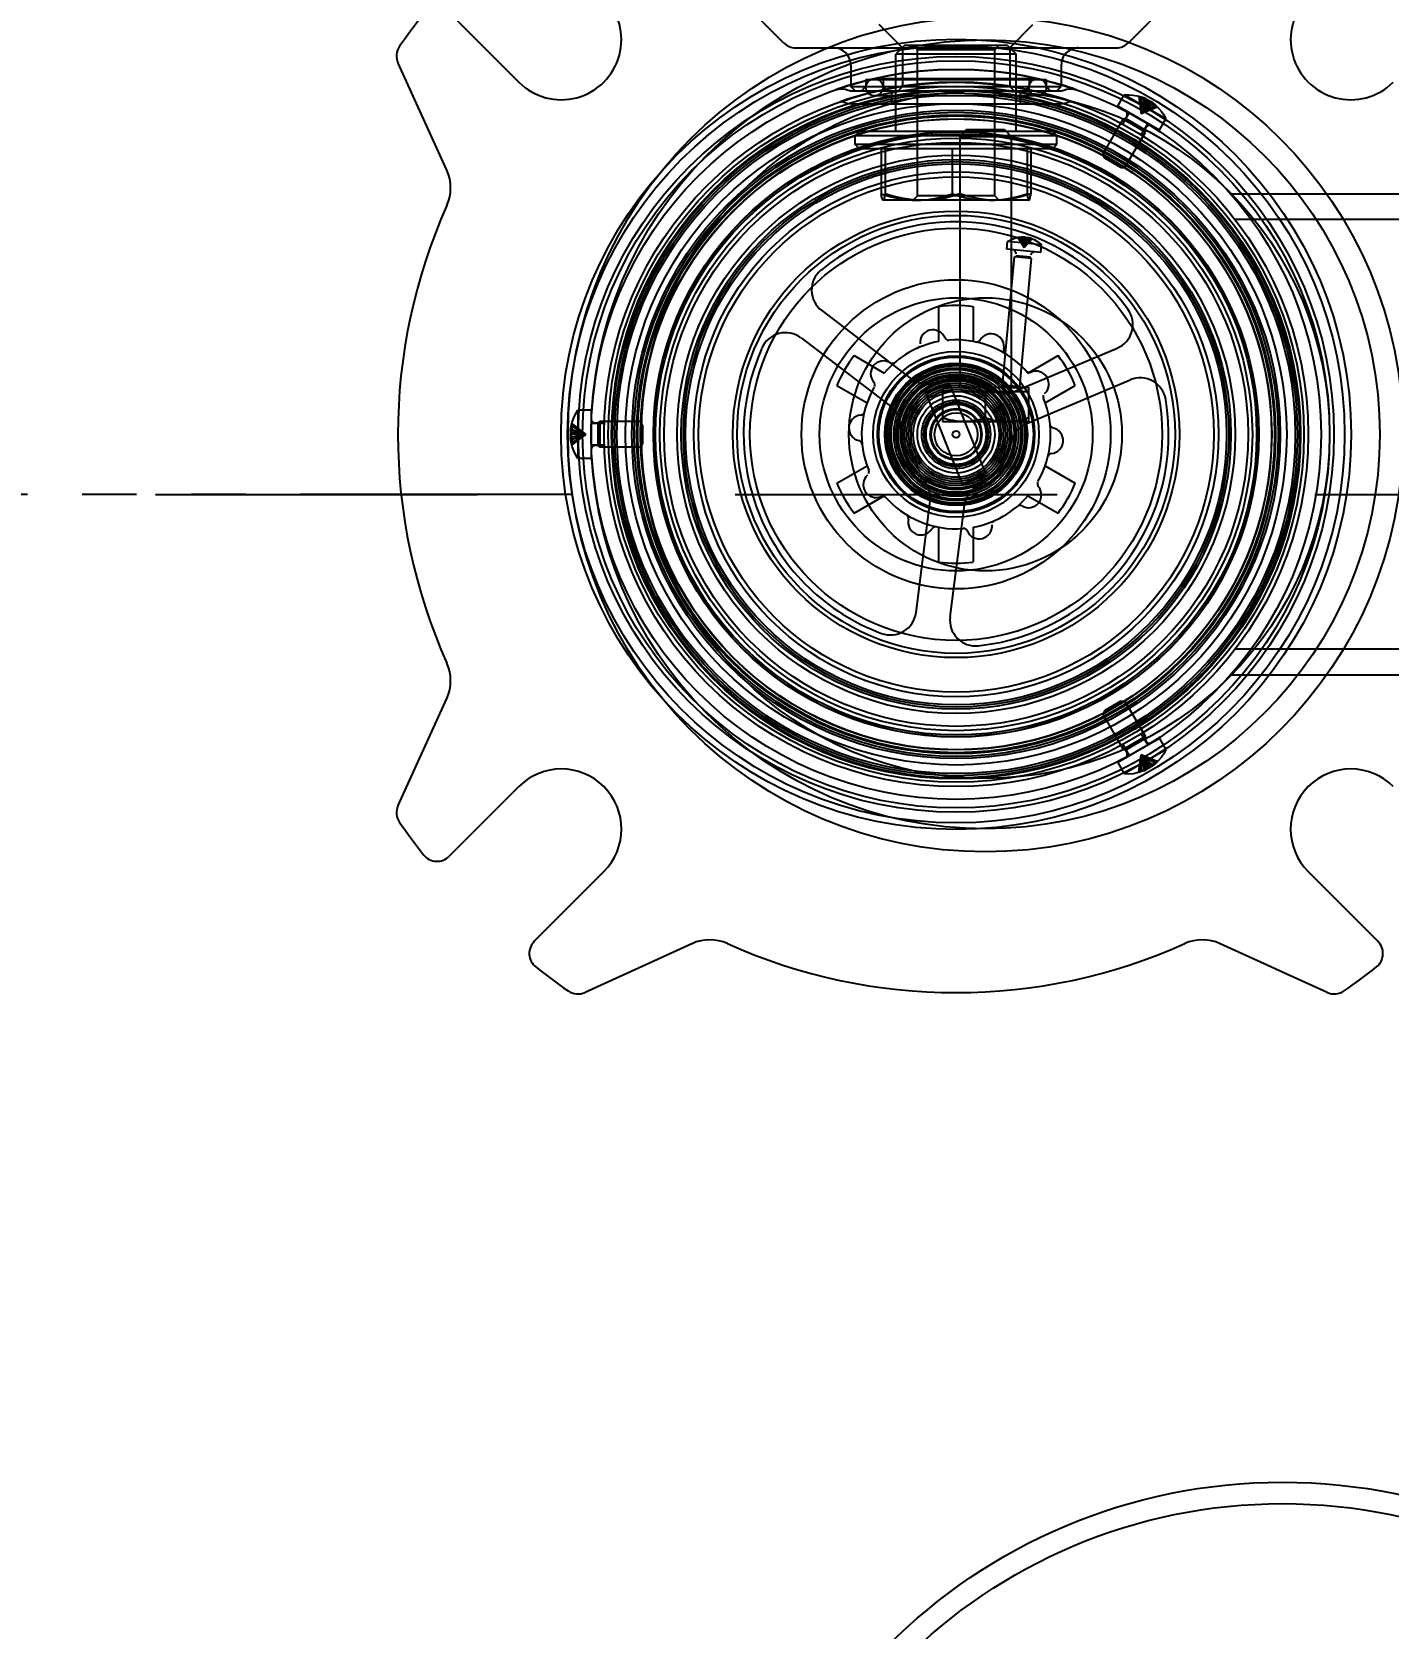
# Model space of a CAD drawing. Extents: x 59521 to 184406, y -1257 to 56672.
# Drawn here: x 74078.6 to 74236.5, y 9626.2 to 9812 of the extents above; entities that cross this region are included whole.
import ezdxf

# ---------------------------------------------------------------- set-up
doc = ezdxf.new("R2010")
doc.units = 0
doc.header["$MEASUREMENT"] = 0
for name, pattern in [('CENTER', [50.8, 31.75, -6.35, 6.35, -6.35]), ('JIS_02_0.7', [1.35, 0.75, -0.6]), ('PHANTOM', [63.5, 31.75, -6.35, 6.35, -6.35, 6.35, -6.35])]:
    doc.linetypes.add(name, pattern=pattern)
doc.layers.get('0').update_dxf_attribs({"linetype": 'CONTINUOUS'})
doc.layers.add('2', color=4, linetype='CENTER')
doc.layers.add('DEFAULT_3', color=7, linetype='PHANTOM')
doc.styles.add('GB', font='gbenor.shx', dxfattribs={"bigfont": 'gbcbig.shx'})

# ---------------------------------------------------------------- blocks, each defined once
blk = doc.blocks.new('hu88')
at = {"color": 87, "linetype": 'Continuous'}
for p, q in [((-403.12, -387.57), (-390.66, -393.25)), ((-329.15, -393.25), (-316.7, -387.57)), ((-400.92, -401.64), (-409.03, -393.53)), ((-310.78, -393.53), (-318.89, -401.64)), ((-300.88, -403.43), (-308.99, -411.54)), ((-294.92, -409.34), (-300.6, -421.8)), ((-384.35, -415.81), (-379.5, -413.01)), ((-383.58, -417.15), (-378.73, -414.35)), ((-383.33, -414.45), (-383.23, -414.39)), ((-383.23, -414.39), (-383.12, -414.33)), ((-383.12, -414.33), (-381.46, -415.23)), ((-383.07, -414.3), (-381.46, -415.23)), ((-382.75, -414.12), (-381.46, -415.23)), ((-382.65, -413.85), (-381.46, -415.23)), ((-381.46, -415.23), (-382.41, -413.71)), ((-381.46, -415.23), (-382.29, -413.65)), ((-382.05, -413.51), (-381.46, -415.23)), ((-381.77, -413.55), (-381.46, -415.23)), ((-381.19, -413.21), (-381.46, -415.23)), ((-381.41, -413.34), (-381.46, -415.23)), ((-381.45, -413.36), (-381.46, -415.23)), ((-381.3, -413.27), (-381.41, -413.34)), ((-381.19, -413.21), (-381.3, -413.27)), ((-378.73, -414.35), (-379.5, -413.01)), ((-383.58, -417.15), (-384.35, -415.81)), ((-383.33, -414.45), (-381.46, -415.23)), ((-381.95, -417.36), (-379.36, -415.86)), ((-381.88, -417.09), (-379.63, -415.79)), ((-379.31, -416.44), (-380.06, -415.14)), ((-379.63, -415.79), (-379.78, -415.53)), ((-379.63, -415.79), (-379.36, -415.86)), ((-376.98, -419.98), (-379.36, -415.86)), ((-381.48, -417.69), (-382.23, -416.39)), ((-381.88, -417.09), (-382.03, -416.83)), ((-381.88, -417.09), (-381.95, -417.36)), ((-379.58, -421.48), (-381.95, -417.36)), ((-379.58, -421.48), (-376.98, -419.98)), ((-377.23, -420.41), (-376.98, -419.98)), ((-379.08, -421.48), (-379.58, -421.48)), ((-379.08, -421.48), (-377.23, -420.41)), ((-391.88, -424.55), (-428.41, -424.55)), ((-433.91, -427.55), (-392.4, -427.55)), ((-359.22, -431.3), (-360.87, -444.29)), ((-355.25, -431.81), (-356.9, -444.79)), ((-361.91, -441.74), (-361.91, -437.69)), ((-357.91, -437.69), (-357.91, -441.74)), ((-368.27, -445.41), (-371.78, -443.39)), ((-348.03, -443.39), (-351.54, -445.41)), ((-370.27, -448.88), (-373.78, -446.85)), ((-363.4, -447.76), (-360.68, -446.67)), ((-363.39, -447.88), (-360.6, -446.77)), ((-356.38, -457.33), (-360.6, -446.77)), ((-346.03, -446.85), (-349.54, -448.88)), ((-359.16, -458.45), (-363.39, -447.88)), ((-323.41, -451.49), (-323.16, -451.05)), ((-323.41, -453.62), (-323.41, -451.49)), ((-323.16, -454.05), (-323.16, -451.05)), ((-323.16, -451.05), (-318.41, -451.05)), ((-318.92, -451.3), (-317.42, -451.3)), ((-318.41, -454.05), (-318.41, -451.05)), ((-318.2, -451.25), (-318.41, -451.05)), ((-318.2, -453.85), (-318.2, -451.25)), ((-318.2, -451.25), (-317.91, -451.25)), ((-317.41, -455.35), (-317.41, -449.75)), ((-317.41, -449.75), (-315.86, -449.75)), ((-315.19, -451.32), (-316.81, -452.55)), ((-315.19, -451.57), (-316.81, -452.55)), ((-315.86, -455.35), (-315.86, -449.75)), ((-315.19, -451.32), (-315.19, -451.44)), ((-315.19, -451.44), (-315.19, -451.57)), ((-315.19, -451.62), (-316.81, -452.55)), ((-315.19, -451.99), (-316.81, -452.55)), ((-315.02, -452.21), (-316.81, -452.55)), ((-316.81, -452.55), (-315.02, -452.49)), ((-315.19, -453.79), (-316.81, -452.55)), ((-315.19, -453.49), (-316.81, -452.55)), ((-315.19, -453.54), (-316.81, -452.55)), ((-315.19, -453.12), (-316.81, -452.55)), ((-315.02, -452.9), (-316.81, -452.55)), ((-316.81, -452.55), (-315.02, -452.62)), ((-368.13, -453.83), (-380.2, -458.89)), ((-368.33, -458.04), (-368.33, -454.04)), ((-358.33, -454.04), (-368.33, -454.04)), ((-368.33, -454.48), (-368.01, -454.38)), ((-367.7, -454.29), (-367.39, -454.22)), ((-363.33, -454.48), (-363.33, -457.54)), ((-358.33, -458.04), (-358.33, -454.04)), ((-323.41, -453.62), (-323.16, -454.05)), ((-323.16, -454.05), (-318.41, -454.05)), ((-318.92, -453.8), (-317.42, -453.8)), ((-318.2, -453.85), (-318.41, -454.05)), ((-318.2, -453.85), (-317.91, -453.85)), ((-315.19, -453.67), (-315.19, -453.54)), ((-315.19, -453.79), (-315.19, -453.67)), ((-370.27, -456.23), (-373.78, -458.25)), ((-341.85, -463.77), (-352.27, -455.85)), ((-346.03, -458.25), (-349.54, -456.23)), ((-317.41, -455.35), (-315.86, -455.35)), ((-366.58, -457.52), (-378.65, -462.58)), ((-367.33, -458.09), (-368.71, -473.03)), ((-358.33, -457.54), (-368.33, -457.54)), ((-358.33, -458.04), (-368.33, -458.04)), ((-366.96, -457.92), (-367.33, -458.09)), ((-367.33, -458.09), (-365.33, -458.27)), ((-366.96, -457.92), (-365.66, -458.04)), ((-365.33, -458.27), (-366.72, -473.21)), ((-366.33, -487.24), (-366.33, -458.29)), ((-365.66, -458.04), (-365.33, -458.27)), ((-360.33, -487.24), (-360.33, -458.29)), ((-359.16, -458.45), (-356.38, -457.33)), ((-358.85, -458.86), (-359.16, -458.45)), ((-358.85, -458.86), (-356.32, -457.85)), ((-356.32, -457.85), (-356.38, -457.33)), ((-368.27, -459.69), (-371.78, -461.72)), ((-344.27, -466.96), (-354.69, -459.03)), ((-348.03, -461.72), (-351.54, -459.69)), ((-361.91, -467.42), (-361.91, -463.37)), ((-357.91, -463.37), (-357.91, -467.42)), ((-369.78, -473.73), (-369.87, -474.62)), ((-369.78, -473.73), (-365.8, -474.1)), ((-368.71, -473.03), (-366.72, -473.21)), ((-368.59, -473.17), (-366.87, -473.33)), ((-369.87, -474.62), (-365.88, -474.99)), ((-368.75, -475.31), (-367.83, -474.31)), ((-368.67, -475.32), (-368.75, -475.31)), ((-368.57, -475.33), (-368.67, -475.32)), ((-368.57, -475.33), (-367.83, -474.31)), ((-368.51, -475.33), (-367.83, -474.31)), ((-367.83, -474.31), (-368.21, -475.47)), ((-368.2, -475.36), (-367.83, -474.31)), ((-368.01, -475.49), (-367.83, -474.31)), ((-367.87, -475.5), (-367.83, -474.31)), ((-367.66, -475.41), (-367.83, -474.31)), ((-367.83, -474.31), (-367.67, -475.52)), ((-367.1, -475.46), (-367.83, -474.31)), ((-367.28, -475.45), (-367.83, -474.31)), ((-367.35, -475.44), (-367.83, -474.31)), ((-367.28, -475.45), (-367.19, -475.46)), ((-367.19, -475.46), (-367.1, -475.46)), ((-365.8, -474.1), (-365.88, -474.99)), ((-433.91, -477.55), (-392.4, -477.55)), ((-391.88, -480.55), (-428.41, -480.55)), ((-368.62, -485.81), (-368.62, -480.57)), ((-368.41, -479.81), (-351.41, -479.81)), ((-368.17, -485.81), (-368.17, -480.57)), ((-364.41, -480.31), (-364.9, -479.81)), ((-364.41, -480.31), (-364.41, -497.31)), ((-364.41, -480.31), (-355.41, -480.31)), ((-360.35, -485.81), (-360.35, -480.57)), ((-359.46, -485.81), (-359.46, -480.57)), ((-355.41, -480.31), (-354.91, -479.81)), ((-355.41, -480.31), (-355.41, -497.31)), ((-351.64, -485.81), (-351.64, -480.57)), ((-351.19, -485.81), (-351.19, -480.57)), ((-379.58, -483.63), (-381.95, -487.74)), ((-379.58, -483.63), (-376.98, -485.13)), ((-379.08, -483.63), (-379.58, -483.63)), ((-379.08, -483.63), (-377.23, -484.7)), ((-377.23, -484.7), (-376.98, -485.13)), ((-300.6, -483.31), (-294.92, -495.76)), ((-376.98, -485.13), (-379.36, -489.24)), ((-371.16, -485.81), (-371.66, -486.31)), ((-371.66, -486.31), (-371.66, -487.31)), ((-371.66, -486.31), (-348.16, -486.31)), ((-371.16, -485.81), (-348.66, -485.81)), ((-348.66, -485.81), (-348.16, -486.31)), ((-348.16, -486.31), (-348.16, -487.31)), ((-383.58, -487.96), (-384.35, -489.29)), ((-383.58, -487.96), (-378.73, -490.76)), ((-381.48, -487.42), (-382.23, -488.72)), ((-381.88, -488.02), (-382.03, -488.28)), ((-381.88, -488.02), (-381.95, -487.74)), ((-381.95, -487.74), (-379.36, -489.24)), ((-381.88, -488.02), (-379.63, -489.32)), ((-379.31, -488.67), (-380.06, -489.97)), ((-371.16, -487.81), (-371.66, -487.31)), ((-371.66, -487.31), (-348.16, -487.31)), ((-371.16, -487.81), (-348.66, -487.81)), ((-366.91, -487.81), (-366.91, -496.81)), ((-365.53, -488.04), (-366.33, -487.24)), ((-360.33, -487.24), (-366.33, -487.24)), ((-361.13, -488.04), (-365.53, -488.04)), ((-361.13, -488.04), (-360.33, -487.24)), ((-352.91, -487.81), (-352.91, -496.81)), ((-348.66, -487.81), (-348.16, -487.31)), ((-384.35, -489.29), (-379.5, -492.09)), ((-383.33, -490.65), (-381.46, -489.88)), ((-383.12, -490.78), (-381.46, -489.88)), ((-383.07, -490.8), (-381.46, -489.88)), ((-382.75, -490.99), (-381.46, -489.88)), ((-382.65, -491.25), (-381.46, -489.88)), ((-381.46, -489.88), (-382.41, -491.39)), ((-381.46, -489.88), (-382.29, -491.46)), ((-382.05, -491.6), (-381.46, -489.88)), ((-381.77, -491.56), (-381.46, -489.88)), ((-381.41, -491.77), (-381.46, -489.88)), ((-381.45, -491.74), (-381.46, -489.88)), ((-381.19, -491.89), (-381.46, -489.88)), ((-379.63, -489.32), (-379.78, -489.57)), ((-379.63, -489.32), (-379.36, -489.24)), ((-383.33, -490.65), (-383.23, -490.72)), ((-383.23, -490.72), (-383.12, -490.78)), ((-381.3, -491.83), (-381.41, -491.77)), ((-381.19, -491.89), (-381.3, -491.83)), ((-378.73, -490.76), (-379.5, -492.09)), ((-373.41, -491.27), (-373.2, -491.34)), ((-373.41, -491.27), (-373.35, -491.28)), ((-373.32, -491.29), (-372.93, -491.43)), ((-373.07, -491.38), (-372.54, -491.56)), ((-372.64, -491.52), (-372.03, -491.72)), ((-347.75, -491.05), (-372.06, -491.05)), ((-369.41, -491.95), (-350.41, -491.95)), ((-367.41, -491.05), (-367.41, -492.55)), ((-352.41, -491.05), (-352.41, -492.55)), ((-352.04, -492.79), (-350.34, -492.42)), ((-347.78, -491.72), (-347.17, -491.52)), ((-347.28, -491.56), (-346.74, -491.38)), ((-346.89, -491.43), (-346.61, -491.34)), ((-346.74, -491.38), (-346.4, -491.27)), ((-373.91, -492.68), (-373.68, -492.76)), ((-373.91, -492.68), (-373.85, -492.7)), ((-373.82, -492.71), (-373.4, -492.85)), ((-373.57, -492.8), (-373, -492.99)), ((-373.12, -492.95), (-372.47, -493.15)), ((-371.66, -492.55), (-372.16, -493.05)), ((-372.16, -495.55), (-372.16, -493.05)), ((-347.66, -493.05), (-372.16, -493.05)), ((-347.75, -492.55), (-372.06, -492.55)), ((-370.41, -493.05), (-370.91, -492.55)), ((-370.41, -493.85), (-370.41, -493.05)), ((-349.41, -493.85), (-370.41, -493.85)), ((-369.41, -493.95), (-350.41, -493.95)), ((-367.91, -492.55), (-368.41, -493.05)), ((-368.41, -493.85), (-368.41, -493.05)), ((-366.16, -493.05), (-366.66, -492.55)), ((-366.16, -497.55), (-366.16, -493.05)), ((-365.94, -493.11), (-363.97, -493.35)), ((-363.98, -493.35), (-361.95, -493.5)), ((-361.96, -493.5), (-359.91, -493.55)), ((-359.91, -493.55), (-357.85, -493.5)), ((-355.84, -493.35), (-353.87, -493.11)), ((-353.89, -493.11), (-352.03, -492.79)), ((-353.67, -494.59), (-351.75, -494.26)), ((-353.66, -493.05), (-353.16, -492.55)), ((-353.66, -497.55), (-353.66, -493.05)), ((-351.91, -492.55), (-351.41, -493.05)), ((-351.76, -494.26), (-349.99, -493.88)), ((-351.41, -493.85), (-351.41, -493.05)), ((-349.41, -493.05), (-348.91, -492.55)), ((-349.41, -493.85), (-349.41, -493.05)), ((-348.16, -492.55), (-347.66, -493.05)), ((-347.66, -495.55), (-347.66, -493.05)), ((-346.82, -492.99), (-346.41, -492.85)), ((-346.24, -492.8), (-345.91, -492.68)), ((-300.88, -501.68), (-308.99, -493.56)), ((-341.23, -497.55), (-378.58, -497.55)), ((-366.16, -497.55), (-368.86, -500.26)), ((-365.91, -497.81), (-366.91, -496.81)), ((-366.91, -496.81), (-352.91, -496.81)), ((-365.91, -497.81), (-353.91, -497.81)), ((-364.41, -497.31), (-364.9, -497.81)), ((-364.41, -497.31), (-355.41, -497.31)), ((-355.41, -497.31), (-354.91, -497.81)), ((-353.91, -497.81), (-352.91, -496.81)), ((-353.66, -497.55), (-350.95, -500.26)), ((-379.99, -498.14), (-390.32, -508.47)), ((-339.82, -498.14), (-329.49, -508.47))]:
    blk.add_line(p, q, dxfattribs=at)
for points in [[(-384.35, -415.81), (-384.11, -415.37), (-383.82, -414.95), (-383.49, -414.57), (-383.13, -414.22), (-382.73, -413.9)], [(-382.65, -413.85), (-382.77, -413.94), (-382.89, -414.03), (-383.01, -414.13), (-383.12, -414.23), (-383.23, -414.34), (-383.33, -414.45)], [(-383.12, -414.33), (-383.01, -414.21), (-382.89, -414.1), (-382.78, -413.99), (-382.66, -413.89), (-382.53, -413.8), (-382.41, -413.71)], [(-383.07, -414.3), (-383.01, -414.21), (-382.95, -414.13), (-382.88, -414.05), (-382.81, -413.98), (-382.73, -413.91), (-382.65, -413.85)], [(-382.75, -414.12), (-382.81, -414.14), (-382.86, -414.17), (-382.92, -414.21), (-382.97, -414.24), (-383.02, -414.27), (-383.07, -414.3)], [(-382.29, -413.65), (-382.38, -413.71), (-382.46, -413.78), (-382.54, -413.85), (-382.61, -413.94), (-382.68, -414.02), (-382.75, -414.12)], [(-382.41, -413.71), (-382.31, -413.67), (-382.21, -413.63), (-382.1, -413.6), (-382, -413.58), (-381.89, -413.56), (-381.77, -413.55)], [(-381.41, -413.34), (-381.56, -413.37), (-381.71, -413.42), (-381.86, -413.46), (-382.01, -413.52), (-382.15, -413.58), (-382.29, -413.65)], [(-382.05, -413.51), (-381.91, -413.44), (-381.77, -413.38), (-381.63, -413.33), (-381.48, -413.28), (-381.34, -413.25), (-381.19, -413.21)], [(-381.45, -413.36), (-381.55, -413.37), (-381.66, -413.38), (-381.76, -413.41), (-381.86, -413.43), (-381.96, -413.47), (-382.05, -413.51)], [(-381.97, -413.47), (-381.5, -413.28), (-381.01, -413.13), (-380.52, -413.04), (-380.01, -413), (-379.5, -413.01)], [(-381.77, -413.55), (-381.72, -413.51), (-381.66, -413.48), (-381.61, -413.45), (-381.56, -413.42), (-381.5, -413.39), (-381.45, -413.36)], [(-315.86, -449.75), (-315.6, -450.19), (-315.38, -450.64), (-315.22, -451.12), (-315.1, -451.61), (-315.02, -452.11)], [(-315.02, -452.21), (-315.03, -452.06), (-315.05, -451.9), (-315.08, -451.76), (-315.11, -451.61), (-315.15, -451.46), (-315.19, -451.32)], [(-315.19, -451.57), (-315.15, -451.72), (-315.11, -451.87), (-315.08, -452.02), (-315.05, -452.18), (-315.03, -452.33), (-315.02, -452.49)], [(-315.02, -452.99), (-315.09, -453.49), (-315.21, -453.98), (-315.38, -454.46), (-315.6, -454.92), (-315.86, -455.35)], [(-315.19, -451.99), (-315.19, -451.92), (-315.19, -451.86), (-315.19, -451.8), (-315.19, -451.74), (-315.19, -451.68), (-315.19, -451.62)], [(-315.19, -451.62), (-315.15, -451.71), (-315.11, -451.81), (-315.08, -451.91), (-315.05, -452), (-315.03, -452.11), (-315.02, -452.21)], [(-315.02, -452.62), (-315.03, -452.51), (-315.05, -452.41), (-315.08, -452.3), (-315.11, -452.2), (-315.15, -452.09), (-315.19, -451.99)], [(-315.02, -452.49), (-315.03, -452.59), (-315.05, -452.7), (-315.08, -452.8), (-315.11, -452.91), (-315.15, -453.01), (-315.19, -453.12)], [(-315.19, -453.54), (-315.15, -453.39), (-315.11, -453.23), (-315.08, -453.08), (-315.05, -452.93), (-315.03, -452.77), (-315.02, -452.62)], [(-315.02, -452.9), (-315.03, -453.05), (-315.05, -453.2), (-315.08, -453.35), (-315.11, -453.5), (-315.15, -453.65), (-315.19, -453.79)], [(-315.19, -453.49), (-315.15, -453.4), (-315.11, -453.3), (-315.08, -453.2), (-315.05, -453.1), (-315.03, -453), (-315.02, -452.9)], [(-315.19, -453.12), (-315.19, -453.18), (-315.19, -453.24), (-315.19, -453.31), (-315.19, -453.37), (-315.19, -453.43), (-315.19, -453.49)], [(-367.07, -454.15), (-367.39, -454.22), (-367.7, -454.29), (-368.01, -454.38), (-368.33, -454.48)], [(-367.07, -454.15), (-366.76, -454.1), (-366.45, -454.06), (-366.14, -454.04), (-365.83, -454.04)], [(-365.83, -454.04), (-365.52, -454.04), (-365.21, -454.06), (-364.9, -454.1), (-364.59, -454.15)], [(-363.33, -454.48), (-363.65, -454.38), (-363.96, -454.29), (-364.27, -454.22), (-364.59, -454.15)], [(-361.76, -454.1), (-362.07, -454.15), (-362.39, -454.22), (-362.7, -454.29), (-363.01, -454.38), (-363.33, -454.48)], [(-362.7, -454.29), (-362.39, -454.22), (-362.07, -454.15), (-361.76, -454.1), (-361.45, -454.06), (-361.14, -454.04), (-360.83, -454.04)], [(-360.83, -454.04), (-360.52, -454.04), (-360.21, -454.06), (-359.9, -454.1), (-359.59, -454.15), (-359.27, -454.22), (-358.96, -454.29), (-358.65, -454.38)], [(-358.33, -454.48), (-358.65, -454.38), (-358.96, -454.29), (-359.27, -454.22), (-359.59, -454.15), (-359.9, -454.1)], [(-368.32, -475.45), (-368.66, -475.35), (-368.99, -475.22), (-369.31, -475.06), (-369.6, -474.86), (-369.87, -474.62)], [(-368.75, -475.31), (-368.67, -475.35), (-368.58, -475.38), (-368.49, -475.41), (-368.4, -475.43), (-368.3, -475.45), (-368.21, -475.47)], [(-368.01, -475.49), (-368.11, -475.47), (-368.2, -475.45), (-368.3, -475.42), (-368.39, -475.4), (-368.48, -475.36), (-368.57, -475.33)], [(-368.21, -475.47), (-368.26, -475.46), (-368.31, -475.44), (-368.37, -475.42), (-368.42, -475.39), (-368.46, -475.36), (-368.51, -475.33)], [(-368.51, -475.33), (-368.46, -475.34), (-368.41, -475.35), (-368.36, -475.35), (-368.31, -475.36), (-368.25, -475.36), (-368.2, -475.36)], [(-368.2, -475.36), (-368.15, -475.39), (-368.09, -475.42), (-368.04, -475.45), (-367.98, -475.47), (-367.92, -475.49), (-367.87, -475.5)], [(-367.66, -475.41), (-367.72, -475.43), (-367.78, -475.45), (-367.84, -475.47), (-367.89, -475.48), (-367.95, -475.49), (-368.01, -475.49)], [(-367.87, -475.5), (-367.77, -475.5), (-367.67, -475.5), (-367.58, -475.49), (-367.48, -475.48), (-367.38, -475.47), (-367.28, -475.45)], [(-367.67, -475.52), (-367.61, -475.52), (-367.56, -475.51), (-367.51, -475.5), (-367.45, -475.48), (-367.4, -475.46), (-367.35, -475.44)], [(-367.1, -475.46), (-367.2, -475.48), (-367.29, -475.5), (-367.38, -475.51), (-367.48, -475.52), (-367.57, -475.52), (-367.67, -475.52)], [(-367.35, -475.44), (-367.4, -475.44), (-367.45, -475.44), (-367.5, -475.43), (-367.55, -475.43), (-367.6, -475.42), (-367.66, -475.41)], [(-365.88, -474.99), (-366.19, -475.17), (-366.51, -475.32), (-366.85, -475.42), (-367.2, -475.49), (-367.55, -475.52)], [(-368.4, -479.81), (-368.42, -479.82), (-368.44, -479.84), (-368.46, -479.88), (-368.49, -479.94), (-368.51, -480.01), (-368.53, -480.1), (-368.55, -480.2), (-368.58, -480.31), (-368.6, -480.43), (-368.62, -480.57)], [(-368.17, -480.57), (-368.19, -480.43), (-368.22, -480.31), (-368.24, -480.2), (-368.26, -480.1), (-368.29, -480.01), (-368.31, -479.94), (-368.33, -479.88), (-368.35, -479.84), (-368.37, -479.82), (-368.4, -479.81)], [(-351.64, -480.57), (-351.62, -480.43), (-351.59, -480.31), (-351.57, -480.2), (-351.55, -480.1), (-351.53, -480.01), (-351.5, -479.94), (-351.48, -479.88), (-351.46, -479.84), (-351.44, -479.82), (-351.41, -479.81)], [(-351.41, -479.81), (-351.39, -479.82), (-351.37, -479.84), (-351.35, -479.88), (-351.33, -479.94), (-351.3, -480.01), (-351.28, -480.1), (-351.26, -480.2), (-351.24, -480.31), (-351.21, -480.43), (-351.19, -480.57)], [(-382.73, -491.2), (-383.12, -490.89), (-383.49, -490.54), (-383.82, -490.16), (-384.11, -489.74), (-384.35, -489.29)], [(-382.65, -491.25), (-382.77, -491.17), (-382.89, -491.08), (-383.01, -490.98), (-383.12, -490.87), (-383.23, -490.77), (-383.33, -490.65)], [(-383.12, -490.78), (-383.01, -490.9), (-382.89, -491.01), (-382.78, -491.11), (-382.66, -491.21), (-382.53, -491.31), (-382.41, -491.39)], [(-383.07, -490.8), (-383.01, -490.89), (-382.95, -490.98), (-382.88, -491.05), (-382.81, -491.13), (-382.73, -491.19), (-382.65, -491.25)], [(-382.75, -490.99), (-382.81, -490.96), (-382.86, -490.93), (-382.92, -490.9), (-382.97, -490.87), (-383.02, -490.84), (-383.07, -490.8)], [(-382.29, -491.46), (-382.38, -491.4), (-382.46, -491.33), (-382.54, -491.25), (-382.61, -491.17), (-382.68, -491.08), (-382.75, -490.99)], [(-382.41, -491.39), (-382.31, -491.43), (-382.21, -491.47), (-382.1, -491.5), (-382, -491.53), (-381.89, -491.54), (-381.77, -491.56)], [(-381.41, -491.77), (-381.56, -491.73), (-381.71, -491.69), (-381.86, -491.64), (-382.01, -491.59), (-382.15, -491.53), (-382.29, -491.46)], [(-382.05, -491.6), (-381.91, -491.66), (-381.77, -491.72), (-381.63, -491.78), (-381.48, -491.82), (-381.34, -491.86), (-381.19, -491.89)], [(-381.45, -491.74), (-381.55, -491.73), (-381.66, -491.72), (-381.76, -491.7), (-381.86, -491.67), (-381.96, -491.64), (-382.05, -491.6)], [(-379.5, -492.09), (-380.01, -492.1), (-380.51, -492.06), (-381.01, -491.97), (-381.5, -491.83), (-381.97, -491.64)], [(-381.77, -491.56), (-381.72, -491.59), (-381.66, -491.62), (-381.61, -491.65), (-381.56, -491.68), (-381.5, -491.71), (-381.45, -491.74)], [(-373.04, -491.25), (-373.16, -491.29), (-373.28, -491.29), (-373.41, -491.27)], [(-372.06, -491.05), (-372.4, -491.08), (-372.73, -491.14), (-373.05, -491.26)], [(-372.03, -491.72), (-370.92, -492.05), (-369.47, -492.42), (-367.78, -492.79), (-365.92, -493.11)], [(-372.03, -491.72), (-370.91, -492.05), (-369.46, -492.42), (-367.77, -492.79)], [(-350.35, -492.42), (-348.9, -492.05), (-347.79, -491.72)], [(-350.34, -492.42), (-348.89, -492.05), (-347.79, -491.72)], [(-346.76, -491.26), (-347.08, -491.14), (-347.41, -491.08), (-347.75, -491.05)], [(-346.41, -491.27), (-346.53, -491.29), (-346.65, -491.29), (-346.77, -491.25)], [(-372.46, -492.63), (-372.77, -492.74), (-373.14, -492.79), (-373.52, -492.77), (-373.9, -492.68)], [(-372.06, -492.55), (-372.2, -492.56), (-372.33, -492.59), (-372.46, -492.63)], [(-372.46, -493.16), (-371.33, -493.49), (-369.81, -493.88)], [(-372.46, -493.16), (-371.32, -493.49), (-369.82, -493.88), (-368.06, -494.26)], [(-368.06, -494.26), (-366.15, -494.59), (-364.12, -494.84), (-362.03, -495), (-359.91, -495.05)], [(-368.06, -494.26), (-366.14, -494.59), (-364.12, -494.84), (-362.03, -495), (-359.91, -495.05)], [(-359.91, -493.55), (-357.86, -493.5), (-355.83, -493.35)], [(-350, -493.88), (-348.48, -493.49), (-347.36, -493.16)], [(-349.99, -493.88), (-348.49, -493.49), (-347.36, -493.16)], [(-347.35, -492.63), (-347.48, -492.59), (-347.61, -492.56), (-347.75, -492.55)], [(-345.91, -492.68), (-346.29, -492.77), (-346.68, -492.79), (-347.04, -492.74), (-347.36, -492.63)], [(-347.34, -493.15), (-346.69, -492.95), (-346.13, -492.76)], [(-359.91, -495.05), (-357.78, -495), (-355.69, -494.84), (-353.66, -494.59)], [(-359.91, -495.05), (-357.78, -495), (-355.69, -494.84)]]:
    blk.add_lwpolyline(points, dxfattribs=at)
for centre, radius in [((-397.91, -265.55), 65), ((-397.91, -265.55), 62.5), ((-363.33, -452.55), 48.61), ((-363.33, -452.55), 45.92), ((-359.91, -452.55), 46), ((-359.91, -452.55), 45.25), ((-359.91, -452.55), 44), ((-359.91, -452.55), 43.5), ((-359.91, -452.55), 42.5), ((-363.33, -452.55), 40.06), ((-359.91, -452.55), 41), ((-359.91, -452.55), 40.5), ((-359.91, -452.55), 40.12), ((-359.91, -452.55), 40), ((-359.91, -452.55), 39.75), ((-359.91, -452.55), 39.5), ((-359.91, -452.55), 38.5), ((-359.91, -452.55), 37.75), ((-359.91, -452.55), 37.5), ((-359.91, -452.55), 37.2), ((-359.91, -452.55), 37.07), ((-359.91, -452.55), 36.75), ((-359.91, -452.55), 36.72), ((-359.91, -452.55), 35.25), ((-359.91, -452.55), 35.22), ((-359.91, -452.55), 35), ((-359.91, -452.55), 34.5), ((-359.91, -452.55), 34), ((-359.91, -452.55), 32.5), ((-359.91, -452.55), 32), ((-359.91, -452.55), 31.75), ((-359.91, -452.55), 31.5), ((-359.91, -452.55), 30.55), ((-359.91, -452.55), 30), ((-359.91, -452.55), 26), ((-359.91, -452.55), 25.5), ((-359.91, -452.55), 24), ((-359.91, -452.55), 18), ((-363.33, -452.55), 15.9), ((-359.91, -452.55), 15.9), ((-359.91, -452.55), 9.65), ((-359.91, -452.55), 9.15), ((-359.91, -452.55), 9), ((-359.91, -452.55), 8.3), ((-359.91, -452.55), 8.25), ((-359.91, -452.55), 8.1), ((-359.91, -452.55), 8), ((-359.91, -452.55), 7.75), ((-359.91, -452.55), 7.55), ((-359.91, -452.55), 7.25), ((-359.91, -452.55), 7), ((-359.91, -452.55), 6.95), ((-359.91, -452.55), 6.8), ((-359.91, -452.55), 6.75), ((-359.91, -452.55), 6.45), ((-359.91, -452.55), 6.25), ((-359.91, -452.55), 6), ((-359.91, -452.55), 5.75), ((-359.91, -452.55), 5.5), ((-359.91, -452.55), 5.25), ((-359.91, -452.55), 5), ((-359.91, -452.55), 4.5), ((-359.91, -452.55), 4), ((-359.91, -452.55), 3.75), ((-359.91, -452.55), 3.65), ((-359.91, -452.55), 3.5), ((-359.91, -452.55), 3), ((-359.91, -452.55), 2.9), ((-359.91, -452.55), 2.5), ((-359.91, -452.55), 0.4), ((-369.41, -492.95), 1), ((-350.41, -492.95), 1)]:
    blk.add_circle(centre, radius, dxfattribs=at)
for centre, radius, start, end in [((-359.91, -452.55), 79, 124.8853, 128.2877), ((-403.94, -389.39), 2, 65.4989, 124.8853), ((-359.91, -452.55), 65, 65.8139, 114.1861), ((-315.87, -389.39), 2, 55.1147, 114.5011), ((-359.91, -452.55), 79, 51.7123, 55.1147), ((-407.62, -392.11), 2, 128.2877, 225), ((-312.2, -392.11), 2, 315, 51.7123), ((-388.58, -388.7), 5, 245.4989, 294.1861), ((-331.23, -388.7), 5, 245.8139, 294.5011), ((-405.87, -406.59), 7, 225, 45), ((-313.94, -406.59), 7, 135, 315), ((-299.47, -404.84), 2, 38.2877, 135), ((-359.91, -452.55), 79, 34.8853, 38.2877), ((-296.74, -408.51), 2, 335.4989, 34.8853), ((-379.35, -415.28), 0.501, 120, 210), ((-382.46, -417.08), 0.501, 30, 120), ((-296.05, -423.87), 5, 155.4989, 204.1861), ((-359.91, -452.55), 65, 335.8139, 24.1861), ((-359.91, -452.55), 24.75, 96.0374, 189.4568), ((-362.19, -430.92), 3, 352.7471, 96.0374), ((-352.27, -432.19), 3, 69.4568, 172.7471), ((-359.91, -452.55), 24.75, 336.0374, 69.4568), ((-359.91, -452.55), 15, 82.3377, 97.6623), ((-362.6, -441.89), 1.5, 23.6611, 184.693), ((-359.91, -452.55), 11, 100.4757, 139.5243), ((-364.59, -442.05), 0.5, 294.0542, 338.177), ((-360.77, -441.09), 0.5, 203.6611, 274.2999), ((-359.91, -452.55), 11, 40.4757, 94.2999), ((-357.53, -441.3), 0.5, 258.0542, 328.693), ((-355.82, -442.34), 1.5, 347.6611, 148.693), ((-359.91, -452.55), 15, 142.3377, 157.6623), ((-368.35, -445.51), 1.5, 59.6611, 220.693), ((-353.86, -442.77), 0.5, 167.6611, 238.2999), ((-359.91, -452.55), 15, 22.3377, 37.6623), ((-367.34, -443.78), 0.5, 239.6611, 310.2999), ((-363.85, -443.91), 3, 294.504, 352.7471), ((-353.93, -445.17), 3, 172.7471, 230.9903), ((-351.37, -444.85), 0.5, 222.0542, 292.693), ((-350.6, -446.69), 1.5, 311.6611, 112.693), ((-359.91, -452.55), 11, 150.0542, 202.2999), ((-369.87, -446.81), 0.5, 338.177, 40.693), ((-359.91, -452.55), 6.5, 114.504, 170.9903), ((-359.91, -452.55), 6.5, 354.504, 50.9903), ((-359.91, -452.55), 11, 330.0542, 22.2999), ((-349.27, -448.19), 0.5, 158.177, 202.2999), ((-370.88, -451.82), 1.5, 95.6611, 256.693), ((-371.08, -449.83), 0.5, 275.6611, 338.177), ((-369.29, -451.06), 3, 292.7471, 350.9903), ((-348.47, -451.34), 0.5, 186.0542, 256.693), ((-317.91, -450.75), 0.501, 270, 0), ((-371.34, -453.77), 0.5, 6.0542, 76.693), ((-350.45, -453.46), 3, 174.504, 232.7471), ((-348.93, -453.29), 1.5, 275.6611, 76.693), ((-348.73, -455.28), 0.5, 95.6611, 158.177), ((-317.91, -454.35), 0.501, 0, 90), ((-381.36, -456.13), 3, 189.4568, 292.7471), ((-370.55, -456.92), 0.5, 338.177, 22.2999), ((-359.91, -452.55), 15, 202.3377, 217.6623), ((-369.22, -458.41), 1.5, 131.6611, 292.693), ((-365.42, -460.29), 3, 54.504, 112.7471), ((-366.58, -458.29), 0.25, 0, 90), ((-359.91, -452.55), 6.5, 234.504, 290.9903), ((-360.08, -458.29), 0.25, 90, 180), ((-356.5, -461.42), 3, 52.7471, 110.9903), ((-351.46, -459.6), 1.5, 239.6611, 40.693), ((-349.94, -458.29), 0.5, 158.177, 220.693), ((-359.91, -452.55), 15, 322.3377, 337.6623), ((-368.44, -460.26), 0.5, 42.0542, 112.693), ((-359.91, -452.55), 11, 220.4757, 274.2999), ((-359.91, -452.55), 11, 280.4757, 319.5243), ((-352.47, -461.32), 0.5, 59.6611, 130.2999), ((-377.49, -465.35), 3, 112.7471, 216.0374), ((-365.95, -462.34), 0.5, 347.6611, 58.2999), ((-363.99, -462.76), 1.5, 167.6611, 328.693), ((-355.22, -463.05), 0.5, 114.0542, 158.177), ((-340.03, -461.39), 3, 232.7471, 336.0374), ((-362.29, -463.8), 0.5, 78.0542, 148.693), ((-359.04, -464.02), 0.5, 23.6611, 94.2999), ((-357.21, -463.22), 1.5, 203.6611, 4.693), ((-359.91, -452.55), 24.75, 216.0374, 309.4568), ((-359.91, -452.55), 15, 262.3377, 277.6623), ((-346.08, -469.35), 3, 309.4568, 52.7471), ((-369.05, -473.36), 0.434, 264.6908, 354.6908), ((-366.46, -473.6), 0.434, 174.6908, 264.6908), ((-296.05, -481.23), 5, 155.8139, 204.5011), ((-382.46, -488.02), 0.501, 240, 330), ((-379.35, -489.82), 0.501, 150, 240), ((-405.87, -498.51), 7, 315, 135), ((-313.94, -498.51), 7, 45, 225), ((-374.16, -495.55), 2, 270, 0), ((-345.66, -495.55), 2, 180, 270), ((-296.74, -496.59), 2, 325.1147, 24.5011), ((-378.58, -499.55), 2, 90, 135), ((-341.23, -499.55), 2, 45, 90), ((-359.91, -452.55), 79, 321.7123, 325.1147)]:
    blk.add_arc(centre, radius, start, end, dxfattribs=at)
for points in [[(-368.62, -480.57), (-367.3, -480.12), (-365.89, -479.81), (-364.49, -479.81)], [(-363.82, -479.81), (-365.29, -479.81), (-366.77, -480.12), (-368.17, -480.57)], [(-364.49, -479.81), (-363.09, -479.81), (-361.68, -480.12), (-360.35, -480.57)], [(-359.46, -480.57), (-360.59, -480.2), (-361.76, -479.84), (-362.95, -479.84)], [(-360.35, -480.57), (-359.22, -480.2), (-358.05, -479.84), (-356.86, -479.84)], [(-355.32, -479.81), (-356.72, -479.81), (-358.13, -480.12), (-359.46, -480.57)], [(-356, -479.81), (-354.52, -479.81), (-353.04, -480.12), (-351.64, -480.57)], [(-351.19, -480.57), (-352.52, -480.12), (-353.92, -479.81), (-355.32, -479.81)]]:
    blk.add_open_spline(points, degree=3, dxfattribs=at)
at = {"layer": 'DEFAULT_3', "color": 87, "linetype": 'PHANTOM'}
blk.add_line((-315.28, -445.55), (1624.09, -445.55), dxfattribs=at)

msp = doc.modelspace()

# ---------------------------------------------------------------- linework, layer by layer
at = {"layer": '2', "color": 1, "linetype": 'JIS_02_0.7', "ltscale": 50}
msp.add_line((65250.524, 9758.158), (77597.533, 9758.158), dxfattribs=at)

# ---------------------------------------------------------------- block references
at = {"rotation": 180}
msp.add_blockref('hu88', (73826.333, 9312.606), dxfattribs=at)

# ---------------------------------------------------------------- texts
at = {"color": 1, "lineweight": 15, "insert": (72265.545, 9811.088), "char_height": 130, "width": 2265.98891, "attachment_point": 7, "style": 'GB'}
msp.add_mtext('{\\W0.8;\\T0.8;Among them, the total oil volume is 2.3T}', dxfattribs=at)

doc.saveas('drawing.dxf')
